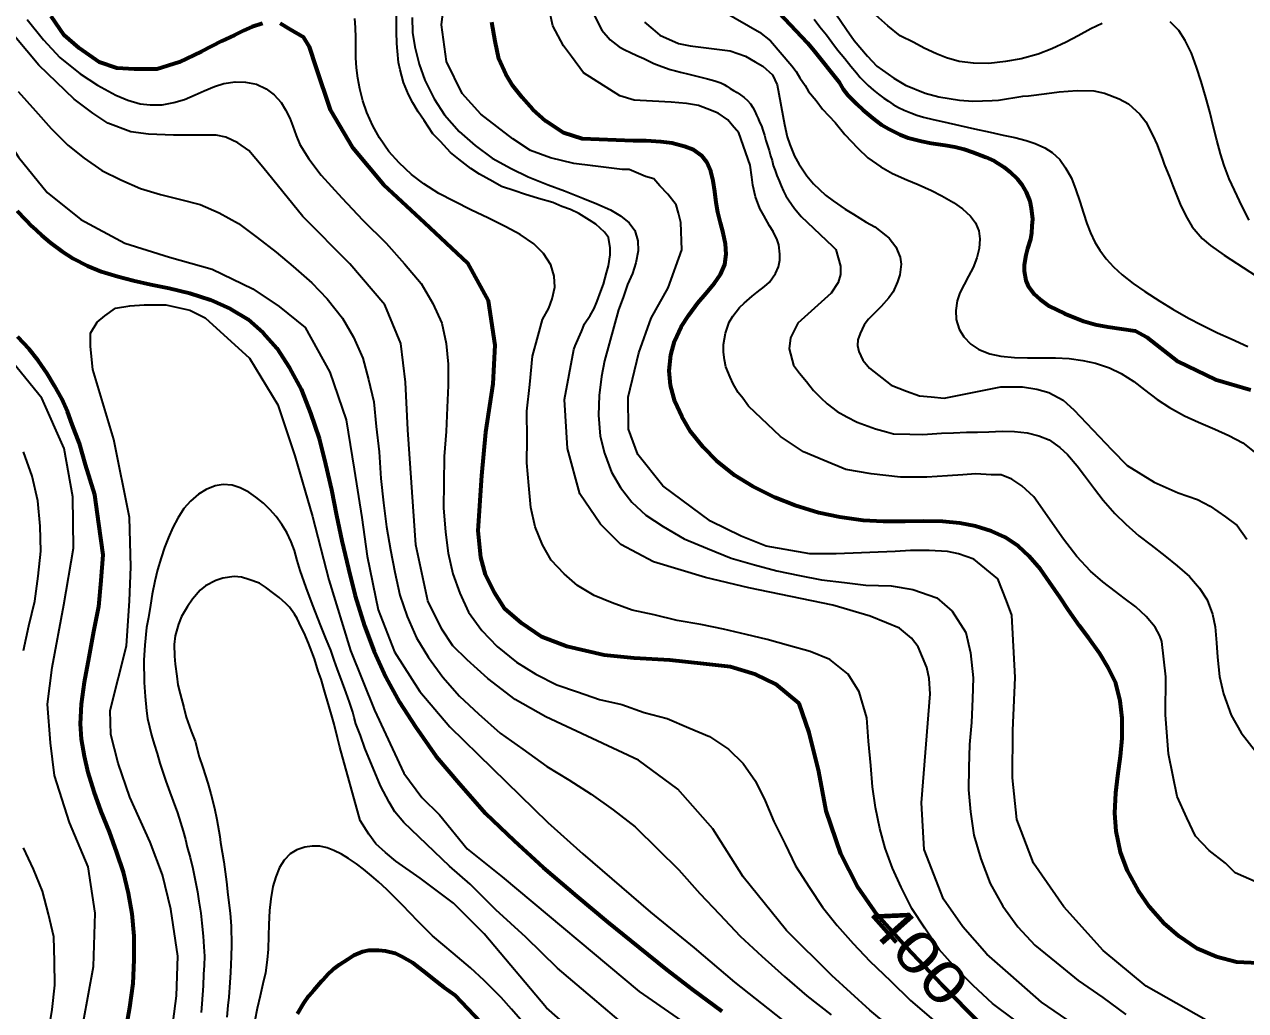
# Model space of a CAD drawing. Header units: metres. Extents: x 552626 to 559174, y 1843804 to 1852371.
# Drawn here: x 556534 to 557042, y 1845491 to 1845901 of the extents above; entities that cross this region are included whole.
import ezdxf
from ezdxf.enums import TextEntityAlignment as Align

# ---------------------------------------------------------------- set-up
doc = ezdxf.new("R2010")
doc.units = ezdxf.units.M
doc.header["$LTSCALE"] = 6.8
doc.layers.add('1', color=7, linetype='Continuous', lineweight=25)
doc.layers.add('2', color=7, linetype='Continuous', lineweight=53)
doc.layers.add('4', color=7, linetype='Continuous')

msp = doc.modelspace()

# ---------------------------------------------------------------- linework, layer by layer
at = {"layer": '1'}
for points in [[(557033.53, 1845482.4), (557000.21, 1845501.23), (556982.37, 1845516.11), (556966.06, 1845534.26), (556953.41, 1845552.39), (556946.48, 1845570.44), (556944.7, 1845587.86), (556944.8, 1845607.4), (556945.81, 1845629.53), (556944.5, 1845655.42), (556942.24, 1845661.34), (556940.42, 1845665.89), (556938.61, 1845670.44), (556928.63, 1845678.62), (556922.28, 1845680.9), (556917.74, 1845681.81), (556910.03, 1845682.26), (556902.32, 1845682.26), (556895.97, 1845681.81), (556871.47, 1845680.9), (556860.59, 1845680.9), (556842.44, 1845684.08), (556832.01, 1845688.18), (556819.2, 1845694.39), (556799.46, 1845709.03), (556789.07, 1845722.03), (556785.16, 1845732.58), (556785.11, 1845745.91), (556789.53, 1845764.37), (556794.6, 1845778.73), (556801.73, 1845791.32), (556807.41, 1845807.08), (556806.97, 1845818.44), (556805.99, 1845822.35), (556805.02, 1845825.78), (556801.6, 1845830.19), (556798.18, 1845833.61), (556795.74, 1845836.55), (556792.33, 1845837.53), (556785.5, 1845840.46), (556782.57, 1845840.46), (556770.37, 1845841.93), (556762.56, 1845842.91), (556752.8, 1845845.36), (556744.5, 1845848.29), (556737.18, 1845853.19), (556723.84, 1845863.44), (556716.12, 1845872.02), (556709.66, 1845885.33), (556707.57, 1845900.56), (556709.56, 1845918.01)], [(556487.51, 1845906.6), (556498.73, 1845894.29), (556510.54, 1845877.43), (556520.97, 1845862.16), (556531.89, 1845845.63), (556543.71, 1845830.96), (556557.79, 1845819.7), (556575.97, 1845809.8), (556594.61, 1845803.99), (556612.24, 1845799.12)], [(556759.85, 1845724.57), (556758.61, 1845745), (556762.48, 1845765.77), (556763.12, 1845767.28), (556765.63, 1845773.19), (556766.95, 1845776.4), (556769.27, 1845779.83), (556770.9, 1845782.79), (556772.23, 1845785.82), (556773.72, 1845789.9), (556774.87, 1845792.9), (556776.1, 1845797.52), (556776.87, 1845800.47), (556777.64, 1845804.95), (556777.64, 1845807.99), (556776.91, 1845812.27), (556775.21, 1845814.44), (556771.67, 1845817.7), (556768.97, 1845819.46), (556764.64, 1845822.15), (556761.09, 1845823.9), (556757.51, 1845825.16), (556753.8, 1845826.69), (556747.88, 1845828.42), (556742.03, 1845830.26), (556737.97, 1845831.56), (556732.5, 1845833.44), (556728.83, 1845835.46), (556723.3, 1845838.57), (556719.68, 1845840.87), (556714.73, 1845844.72), (556711.33, 1845847.53), (556707.06, 1845852.04), (556703.99, 1845855.27), (556700.35, 1845860.81), (556697.9, 1845864.4), (556695.62, 1845868.2), (556693.86, 1845871.6), (556691.81, 1845876.57), (556690.3, 1845881.81), (556689.63, 1845884.86), (556689.32, 1845889.67), (556689.02, 1845892.78), (556688.89, 1845897.61), (556688.89, 1845900.65), (556688.81, 1845905.11)], [(556828.31, 1845858.83), (556826.5, 1845861.1), (556822.42, 1845863.83), (556817.89, 1845865.65), (556814.26, 1845867.01), (556809.27, 1845867.92), (556802.93, 1845868.38), (556795.22, 1845868.83), (556787.51, 1845869.29), (556781.62, 1845871.11), (556766.46, 1845880.6), (556761.58, 1845887.45), (556758.16, 1845891.85), (556753.77, 1845900.17), (556752.31, 1845907.03)], [(556770.77, 1845904.83), (556774.2, 1845898.36), (556777.55, 1845894.28), (556781.28, 1845891.4), (556783.65, 1845890.12), (556786.05, 1845889), (556788.66, 1845887.75), (556791.53, 1845886.53), (556795.76, 1845884.55), (556799.09, 1845883.27), (556802.47, 1845881.98), (556804.72, 1845881.38)], [(556824.9, 1845905.9), (556839.65, 1845897.47), (556844.18, 1845893.84), (556853.07, 1845883.51), (556854.85, 1845881.16), (556856.44, 1845878.59), (556858.61, 1845875.34), (556859.96, 1845872.82), (556863.11, 1845869.08), (556865.83, 1845865.55), (556871, 1845860.03), (556875.1, 1845855.01), (556880.5, 1845849.33), (556884.58, 1845845.34), (556890.03, 1845841.5), (556894.9, 1845838.82), (556900.77, 1845836.13), (556905.46, 1845834.21), (556911.03, 1845831.74), (556915.42, 1845829.53), (556920.27, 1845826.69), (556923.88, 1845824.14), (556927.2, 1845821.13), (556929.3, 1845818.37), (556930.73, 1845814.96), (556931.17, 1845811.66), (556930.86, 1845807.63), (556929.85, 1845803.8), (556928.31, 1845799.72), (556926.46, 1845796.11), (556924.62, 1845792.7), (556922.9, 1845789.22), (556921.75, 1845785.86), (556921.18, 1845781.83), (556921.37, 1845778.17), (556922.57, 1845774.14), (556924.46, 1845770.99), (556927.47, 1845767.88), (556930.78, 1845765.7), (556935.28, 1845763.92), (556939.84, 1845762.91), (556945.56, 1845762.38), (556951.01, 1845762.22), (556956.99, 1845762.29), (556962.64, 1845762.21), (556968.2, 1845761.97), (556973.97, 1845761.19)], [(556871.35, 1845905.05), (556875.78, 1845898.56), (556878.91, 1845894.1), (556884.48, 1845887.57), (556888.33, 1845883.39), (556895.43, 1845878.38), (556900.27, 1845875.47), (556908.38, 1845872.21), (556914.09, 1845870.64), (556922.64, 1845869.24), (556928.29, 1845868.9), (556936.25, 1845869.13), (556938.9, 1845869.27), (556948.97, 1845870.92), (556951.32, 1845871.12), (556959, 1845872.08), (556964.06, 1845872.71), (556971.6, 1845873.27), (556978.56, 1845873.1), (556982.95, 1845872.22), (556989.05, 1845869.85), (556992.83, 1845867.75), (556997.65, 1845863.5), (557000.05, 1845860.29), (557003.04, 1845854.57), (557004.77, 1845850.7), (557007.04, 1845844.7), (557007.67, 1845842.69), (557010, 1845836.99), (557011.36, 1845833.74), (557013.31, 1845828.84), (557014.69, 1845825.4), (557017.24, 1845820.2), (557019.4, 1845816.67), (557023.53, 1845811.77), (557026.92, 1845808.96), (557032.57, 1845804.91), (557053.91, 1845791.03)], [(556981.94, 1845901.15), (556977.31, 1845898.85), (556971.94, 1845895.96), (556967.06, 1845893.37), (556961.03, 1845890.57), (556955.31, 1845888.43), (556948.26, 1845886.46), (556941.84, 1845885.26), (556934.83, 1845884.49), (556928.53, 1845884.6), (556922.61, 1845885.35), (556917.28, 1845886.85), (556913.21, 1845888.56), (556907.96, 1845890.86), (556903.73, 1845893.18), (556898, 1845896.03), (556892.9, 1845900.17), (556887.91, 1845904.5)], [(556911.58, 1845469.58), (556885.41, 1845491.24), (556869.7, 1845505.73), (556850.81, 1845524.39), (556832.8, 1845546.68), (556820.26, 1845566.67), (556805.75, 1845583.11), (556789.37, 1845595.13), (556750.82, 1845613.12), (556738.12, 1845620.4), (556726.78, 1845629.04), (556718.16, 1845636.77), (556712.26, 1845642.69), (556707.73, 1845649.51), (556701.83, 1845661.34), (556696.84, 1845684.54), (556693.56, 1845732.32), (556692.62, 1845752.13), (556690.7, 1845768.17), (556684.01, 1845784.31), (556669.48, 1845801.23), (556649.99, 1845820.92), (556633.38, 1845841.49), (556627.48, 1845848.38), (556622.95, 1845851.56), (556617.96, 1845853.83), (556613.88, 1845854.74), (556607.54, 1845854.74), (556603.46, 1845854.74), (556596.2, 1845854.74), (556585.77, 1845855.2), (556578.52, 1845856.1), (556569, 1845859.74), (556562.65, 1845863.83), (556554.95, 1845869.74), (556540.21, 1845883.8), (556526.07, 1845900.82)], [(556535.49, 1845902.73), (556542.16, 1845894.26), (556548.99, 1845887.02), (556557.4, 1845880.26), (556564.7, 1845875.43), (556572.2, 1845871.34), (556577.2, 1845869.21), (556582.36, 1845867.72), (556586.49, 1845867.32), (556591.47, 1845867.35), (556596.33, 1845868.22), (556600.85, 1845869.54), (556605.21, 1845871.42), (556608.93, 1845873.16), (556613.27, 1845874.91), (556617.14, 1845876.12), (556621.79, 1845876.89), (556626.11, 1845876.77), (556630.65, 1845875.92), (556634.71, 1845873.94), (556638.08, 1845871.47), (556640.89, 1845868.32), (556642.79, 1845865.27), (556644.51, 1845861.76), (556645.82, 1845858.44), (556647.2, 1845854.61), (556648.63, 1845850.88), (556652.39, 1845844.93), (556657.61, 1845838.1), (556666.18, 1845828.67), (556674.87, 1845819.41), (556684.5, 1845809.82), (556692.17, 1845801.34), (556699.05, 1845793.17), (556703.96, 1845784.87), (556707.67, 1845776.61), (556709.5, 1845768.22), (556710.29, 1845759.66), (556710.37, 1845750.8), (556709.9, 1845741.62), (556709.43, 1845731.63), (556708.69, 1845721.2), (556708.49, 1845710.2), (556708.37, 1845699.94), (556709.13, 1845689.83), (556710.36, 1845681.08), (556712.24, 1845672.47), (556715.1, 1845664.49)], [(556764.07, 1845667.71), (556758.45, 1845672.49), (556753.08, 1845678.23), (556749.45, 1845684.59), (556746.45, 1845692), (556744.69, 1845700.1), (556743.82, 1845709.22), (556743.01, 1845718.63), (556743.13, 1845728.48), (556742.93, 1845740.07), (556744.2, 1845751.21), (556745.29, 1845762.92), (556747.68, 1845771.53), (556749.55, 1845778.22), (556752.05, 1845782.92), (556753.56, 1845786.78), (556754.64, 1845791.57), (556754.35, 1845796.09), (556752.93, 1845800.91), (556749.87, 1845805.52), (556745.84, 1845809.57), (556740.16, 1845813.51), (556734.19, 1845816.69), (556726.8, 1845820.35), (556719.96, 1845823.56), (556712.62, 1845827.24), (556706.43, 1845830.56), (556700.26, 1845834.46), (556695.09, 1845838.34), (556689.88, 1845843.18), (556685.72, 1845847.96), (556681.72, 1845853.57), (556678.99, 1845858.59), (556676.5, 1845864.18), (556674.91, 1845868.94), (556673.58, 1845873.99), (556672.76, 1845878.37), (556672.2, 1845882.72), (556671.99, 1845886.82), (556671.89, 1845891.04), (556671.94, 1845895.19), (556671.77, 1845899.46), (556671.48, 1845903.14)], [(556695.31, 1845903.58), (556695.55, 1845897.34), (556696.39, 1845891.43), (556698.2, 1845884.2), (556700.57, 1845877.52), (556704.45, 1845869.8), (556708.79, 1845863.19), (556714.83, 1845856.19), (556721.45, 1845850.42), (556728.6, 1845845.18), (556736.52, 1845840.82), (556743.59, 1845837.46), (556751.87, 1845834.14), (556758.63, 1845831.59), (556766.22, 1845828.61), (556772.06, 1845826.24), (556777.72, 1845823.64), (556781.88, 1845821.28), (556785.52, 1845818.26), (556787.8, 1845815.08), (556789.1, 1845810.86), (556789.25, 1845806.66), (556788.32, 1845801.67), (556786.87, 1845797.31), (556784.81, 1845792.67), (556782.97, 1845787.29), (556781.09, 1845782.14), (556775.26, 1845761.01), (556773.94, 1845754.47), (556772.98, 1845746.53), (556772.73, 1845738.46), (556773.38, 1845729.77), (556775.29, 1845722.59), (556778.17, 1845714.74), (556781.92, 1845708.41), (556786.63, 1845702.33), (556792.39, 1845696.96), (556799.67, 1845692.22), (556808.35, 1845687.11), (556818, 1845683.02)], [(556791.84, 1845901.64), (556795.26, 1845898.71), (556798.18, 1845896.26), (556805.99, 1845892.83), (556810.87, 1845891.85), (556827.41, 1845889.75), (556833.75, 1845887.47), (556837.84, 1845885.2), (556841.01, 1845883.38), (556845.09, 1845879.74), (556846.9, 1845875.65), (556850, 1845859.09), (556851.11, 1845854), (556852.18, 1845850.81), (556854.21, 1845846.02), (556855.94, 1845842.81), (556859.32, 1845837.81), (556862.02, 1845834.54), (556866.98, 1845829.83), (556870.22, 1845827.48), (556875.24, 1845823.92), (556878.72, 1845821.88), (556883.9, 1845818.54), (556887.47, 1845816.61), (556892.11, 1845813), (556893.48, 1845811.94)], [(556862.27, 1845902.85), (556864.73, 1845899.68), (556867.48, 1845896.38), (556869.6, 1845893.41)], [(557043.03, 1845819.38), (557040.08, 1845825.09), (557036.89, 1845831.93), (557034.73, 1845836.65), (557032.58, 1845842.09), (557031.07, 1845846.92), (557029.53, 1845852.68), (557028.25, 1845857.98), (557026.62, 1845864.42), (557024.99, 1845870.36), (557023.05, 1845876.96), (557021.08, 1845882.99), (557019, 1845888.75), (557016.44, 1845894), (557013.78, 1845898.17), (557010.15, 1845901.76)], [(556869.6, 1845893.41), (556872.06, 1845890.21), (556875.07, 1845886.5), (556877.6, 1845883.37), (556879.88, 1845880.6), (556881.41, 1845878.71), (556883.1, 1845876.98), (556884.81, 1845875.3), (556887.02, 1845873.46), (556889.08, 1845871.8), (556891.27, 1845870.14), (556893.16, 1845868.79), (556895.15, 1845867.48), (556897.41, 1845866.26), (556899.71, 1845865.11), (556902.45, 1845864), (556905.03, 1845863.04), (556907.71, 1845862.22), (556911.7, 1845861.24), (556916.15, 1845860.22), (556922.78, 1845858.73), (556928.88, 1845857.35), (556935.4, 1845855.91), (556940.87, 1845854.73), (556945.62, 1845853.71), (556950.36, 1845852.5), (556954.17, 1845851.25), (556958.12, 1845849.42), (556961.18, 1845847.49), (556964.33, 1845844.59), (556966.79, 1845841.13), (556969.15, 1845836.9), (556971.04, 1845831.98), (556972.68, 1845827.21), (556974.16, 1845822.35), (556975.63, 1845818.09), (556977.15, 1845814.15), (556978.97, 1845810.34), (556981.02, 1845806.92), (556983.56, 1845803.42), (556986.7, 1845799.97), (556990.25, 1845796.76), (556994.89, 1845793.1), (556999.7, 1845789.78), (557005.86, 1845785.75), (557011.3, 1845782.44), (557017.87, 1845778.69), (557023.22, 1845775.91), (557029.85, 1845772.67), (557035.55, 1845770.09), (557042.45, 1845766.92)], [(556804.72, 1845881.38), (556806.83, 1845880.82), (556810.26, 1845880.01), (556813.58, 1845879.21), (556818.09, 1845878.16), (556821.04, 1845877.31), (556823.59, 1845876.49), (556824.9, 1845875.78), (556826.04, 1845875.02), (556827.49, 1845874.17), (556828.89, 1845873.3), (556830.35, 1845872.39), (556831.79, 1845871.41), (556833.19, 1845870.35), (556834.6, 1845869.1), (556835.82, 1845867.79), (556836.88, 1845866.16), (556837.72, 1845864.63), (556838.41, 1845862.96), (556839.13, 1845861.6), (556839.69, 1845860.08), (556840.42, 1845858.66), (556840.96, 1845856.74), (556841.68, 1845854.74), (556842.29, 1845852.49), (556842.95, 1845850.39), (556843.59, 1845848.3), (556844.16, 1845846.18), (556844.83, 1845844.13), (556845.35, 1845842.06), (556846.18, 1845840.01), (556846.84, 1845837.95), (556847.82, 1845835.78), (556848.61, 1845833.63), (556849.64, 1845831.49), (556850.58, 1845829.56), (556851.64, 1845827.82), (556852.94, 1845826.01), (556854.17, 1845824.31), (556855.72, 1845822.49), (556856.87, 1845820.96), (556869.91, 1845808.65), (556871.38, 1845807.18), (556873.33, 1845800.33), (556873.33, 1845796.9), (556872.35, 1845793.48), (556869.42, 1845789.07), (556855.56, 1845776.69), (556852.46, 1845770.58), (556851.89, 1845765.96), (556853.77, 1845759.13), (556856.29, 1845755.84), (556859.14, 1845752.38), (556860.52, 1845750.58), (556862, 1845748.63), (556865.05, 1845745.66), (556867.77, 1845743.09), (556871.87, 1845739.95), (556875.95, 1845737.7), (556880.16, 1845735.55), (556884.7, 1845733.91), (556887.76, 1845732.7), (556892.32, 1845731.48), (556895.35, 1845730.71), (556902.1, 1845730.49)], [(556531.75, 1845872.82), (556538.86, 1845864.78), (556545.38, 1845857.44), (556552.28, 1845850.59), (556559.09, 1845845.18), (556566.42, 1845840.09), (556574.35, 1845836.23), (556582.5, 1845832.59), (556590.88, 1845830.07), (556599.14, 1845827.96), (556607.23, 1845825.91), (556615.25, 1845822.4), (556623.2, 1845818.01), (556630.91, 1845812.17), (556638.8, 1845806.13), (556645.95, 1845800.13), (556653.64, 1845793.41), (556660.06, 1845786.75), (556666.42, 1845778.67), (556670.97, 1845770.77), (556674.87, 1845762.14)], [(557017.14, 1845571.24), (557013.13, 1845580.08), (557009.49, 1845597.78), (557008.21, 1845613.94), (557008.42, 1845629.81), (557006.71, 1845644.36), (557005.91, 1845646.77), (557003.91, 1845650.39), (557000.3, 1845654.8), (556995.9, 1845658.82), (556991.09, 1845662.44), (556987.48, 1845665.25), (556982.28, 1845669.27), (556977.07, 1845673.69), (556971.46, 1845679.71), (556965.85, 1845686.94), (556953.57, 1845704.56), (556948.58, 1845709.1), (556944.5, 1845711.83), (556939.96, 1845713.65), (556935.88, 1845713.65), (556929.53, 1845714.11), (556924.09, 1845713.65), (556917.74, 1845713.2), (556909.12, 1845712.74), (556898.23, 1845712.74), (556885.99, 1845714.11), (556875.55, 1845715.93), (556866.48, 1845719.57), (556857.86, 1845723.21), (556848.34, 1845729.57), (556835.05, 1845742.22), (556832.65, 1845745.44), (556830.82, 1845747.87), (556828.75, 1845751.51), (556827.46, 1845754.21), (556825.69, 1845758.46), (556825.13, 1845761.43), (556824.73, 1845764.61), (556824.71, 1845767.84), (556825.46, 1845772.5), (556827.08, 1845776.99), (556828.57, 1845779.55), (556831.35, 1845783.14), (556833.31, 1845785), (556836.56, 1845787.88), (556838.65, 1845789.47), (556841.68, 1845791.85), (556843.74, 1845793.63), (556846.23, 1845797.27), (556847.51, 1845800), (556848.01, 1845802.82), (556848.08, 1845805.3), (556847.59, 1845809.23), (556846.95, 1845811.25), (556845.28, 1845814.75), (556843.75, 1845817.12), (556841.41, 1845821.3), (556839.7, 1845824.32), (556837.97, 1845829.05), (556836.88, 1845833.96), (556836.38, 1845837.22), (556835.74, 1845842.28), (556831.03, 1845855.65), (556828.31, 1845858.83)], [(556558.79, 1845486.69), (556562.98, 1845509.39), (556563.71, 1845531.66), (556560.78, 1845550.82), (556553.06, 1845569.26), (556546.79, 1845588.75), (556545.08, 1845602.36), (556543.82, 1845618.43), (556545.78, 1845633.64), (556550.7, 1845659.68), (556554.62, 1845683.23), (556554.33, 1845704.48), (556550.75, 1845724.63), (556541.57, 1845745.52), (556529.52, 1845760.28), (556512.26, 1845775.1), (556478.4, 1845806.15), (556473.75, 1845810.61), (556470.63, 1845813.55)], [(556893.48, 1845811.94), (556896.22, 1845808.28), (556897.99, 1845804.03), (556898.44, 1845801.14), (556897.86, 1845796.69), (556896.98, 1845793.83), (556895.12, 1845789.69), (556893.34, 1845787.19), (556890.18, 1845783.56), (556888.06, 1845781.49), (556884.94, 1845778.34), (556883.05, 1845775.91), (556881.42, 1845772.28), (556880.41, 1845769.68), (556880.32, 1845767.39), (556880.91, 1845764.9), (556882.61, 1845761.21), (556885.31, 1845757.93), (556894.32, 1845750.9), (556900.66, 1845748.45), (556906.03, 1845746.49), (556910.91, 1845746), (556916.28, 1845745.51), (556939.85, 1845750.17), (556948.91, 1845750.17), (556954.81, 1845749.26), (556959.79, 1845747.9), (556965.69, 1845744.71), (556970.22, 1845740.62), (556985.97, 1845724.05), (556992.3, 1845717.48), (557003.52, 1845710.65), (557013.53, 1845706.23), (557021.54, 1845703.42), (557026.75, 1845700.61), (557033.16, 1845696.19), (557037.97, 1845692.57), (557041.98, 1845686.95)], [(556612.24, 1845799.12), (556629.11, 1845790.94), (556640.07, 1845783.51), (556650.97, 1845774.8), (556661.21, 1845756.29), (556667.92, 1845736.45), (556671.27, 1845716.02), (556674.46, 1845695.87), (556676.59, 1845679.9), (556681.19, 1845657.64), (556687.95, 1845640.19), (556698.52, 1845623.61), (556711, 1845608.98), (556728.6, 1845591.79), (556751.7, 1845569.29), (556766.22, 1845556.29), (556794.29, 1845532.04), (556812.47, 1845517.21), (556829.22, 1845502.94), (556849, 1845487.25)], [(556567.64, 1845779.73), (556572.17, 1845782.91), (556578.07, 1845783.82), (556583.96, 1845784.27), (556593.03, 1845784.27), (556603, 1845782), (556609.35, 1845778.82), (556627.78, 1845762.04), (556639.5, 1845742.67), (556646.65, 1845721.57), (556653.94, 1845696.36), (556660.75, 1845670.05), (556669.71, 1845640.7), (556679.69, 1845615.94), (556691.82, 1845589.72), (556699.43, 1845579.67), (556706.64, 1845572.44), (556718.26, 1845558.38), (556732.68, 1845546.73), (556789.69, 1845499.07), (556819.45, 1845478.38)], [(556594.68, 1845475.9), (556597.45, 1845497.2), (556598.02, 1845513.76), (556595.13, 1845533.31), (556591.64, 1845547.55), (556586.48, 1845561.04), (556578.02, 1845579.83), (556573.24, 1845593.91), (556570.15, 1845605.79), (556569.84, 1845615.71), (556576.63, 1845642.68), (556578, 1845661.33), (556578.45, 1845675.43), (556578, 1845695.9), (556571.4, 1845728.36), (556562.65, 1845757.45), (556561.75, 1845767), (556561.75, 1845772.45), (556564.47, 1845777), (556567.64, 1845779.73)], [(556674.87, 1845762.14), (556677.23, 1845753.27), (556679.43, 1845743.93), (556680.41, 1845733.75), (556681.71, 1845723.17), (556682.32, 1845712.19), (556683.47, 1845702.05), (556684.7, 1845692.02), (556686.32, 1845682.56), (556688.13, 1845673.16), (556690.27, 1845663.71), (556693.27, 1845654.77), (556697.09, 1845645.94), (556702.09, 1845637.78), (556708.03, 1845629.64), (556715.04, 1845621.69), (556722.95, 1845614.36), (556731.87, 1845606.39), (556741.32, 1845599.77), (556751.25, 1845592.56), (556760.48, 1845587.02), (556769.65, 1845581.05), (556778.85, 1845574.57), (556787.93, 1845567.38), (556797.44, 1845558.21), (556806.12, 1845549.55), (556814.78, 1845539.73), (556822.96, 1845531.18), (556831.56, 1845522.07), (556840.59, 1845513.73), (556850.06, 1845505.27), (556859.26, 1845497.22), (556869.4, 1845489.36)], [(556973.97, 1845761.19), (556979.22, 1845760.04), (556984.98, 1845758.09), (556989.79, 1845755.73), (556995.05, 1845752.37), (556999.55, 1845748.96), (557004.85, 1845744.92), (557009.88, 1845741.58), (557016.15, 1845738.14), (557022, 1845735.5), (557028.82, 1845732.61), (557034.57, 1845730.03), (557040.39, 1845726.91), (557045.08, 1845723.18)], [(556902.1, 1845730.49), (556907.46, 1845730.4), (556915.23, 1845730.96), (556920.14, 1845731.09), (556925.62, 1845731.37), (556930.19, 1845731.36), (556934.86, 1845731.5), (556940.39, 1845731.74), (556945.48, 1845731.66), (556950.74, 1845731.15), (556955.7, 1845729.82), (556959.9, 1845728.13), (556964.34, 1845725.02), (556967.55, 1845722.09), (556971.61, 1845717.36), (556974.66, 1845713.36), (556978.78, 1845707.77), (556982.42, 1845703.14), (556987.17, 1845697.64), (556991.72, 1845693.15), (556997.23, 1845688.33), (557002.25, 1845684.4), (557008.04, 1845680.01), (557013.15, 1845675.9), (557018.29, 1845671.37), (557022.44, 1845666.57), (557025.61, 1845661.68), (557027.77, 1845655.84), (557028.85, 1845650.58), (557029.49, 1845643.84), (557029.89, 1845637.91), (557030.74, 1845629.92), (557032.36, 1845622.7), (557035.51, 1845613.84), (557039.67, 1845606.44), (557045.71, 1845598.91)], [(556533.84, 1845640.69), (556536.12, 1845650.92), (556538.65, 1845661.22), (556539.98, 1845671.59), (556541.05, 1845682.01), (556540.79, 1845692.28), (556539.83, 1845702.88), (556537.51, 1845713.16), (556533.92, 1845723.26)], [(556985.31, 1845475.12), (556956.8, 1845494.62), (556943.95, 1845505.89), (556933.99, 1845514.59), (556924.03, 1845525.87), (556916, 1845537.46), (556908.04, 1845558.1), (556906.94, 1845577.4), (556910.48, 1845622.67), (556910.03, 1845629.04), (556909.12, 1845633.59), (556905.49, 1845642.23), (556902.77, 1845645.87), (556897.78, 1845649.96), (556892.34, 1845652.24), (556885.53, 1845654.97), (556870.11, 1845659.52), (556835.21, 1845666.7), (556817.24, 1845671.05), (556795.66, 1845677.58), (556781.96, 1845684.71), (556773.64, 1845693.21), (556765.06, 1845705.82), (556759.85, 1845724.57)], [(556755.78, 1845508.76), (556742.55, 1845521.66), (556730.13, 1845532.91), (556719.5, 1845543.63), (556710.92, 1845551.1), (556691.82, 1845569.23), (556688.21, 1845573.65), (556685.81, 1845577.66), (556682.21, 1845584.49), (556675.75, 1845600.16), (556673.85, 1845605.35), (556671.94, 1845610.25), (556671.31, 1845612.86), (556670.7, 1845615.08), (556669.28, 1845619.21), (556667.91, 1845623.14), (556665.79, 1845628.78), (556664.37, 1845632.76), (556662.94, 1845636.65), (556662.25, 1845638.76), (556661.51, 1845640.76), (556659.68, 1845645.41), (556657.46, 1845650.99), (556653.99, 1845659.78), (556651.34, 1845666.84), (556648.84, 1845673.98), (556647.6, 1845678.13), (556646.41, 1845682.25), (556645.14, 1845685.78), (556643.31, 1845689.76), (556641.25, 1845693.05), (556638.81, 1845696.38), (556636.24, 1845699.19), (556633.56, 1845701.84), (556630.48, 1845704.34), (556627.48, 1845706.45), (556623.86, 1845708.31), (556620.62, 1845709.36), (556616.85, 1845709.65), (556613.55, 1845709.13), (556609.8, 1845707.6), (556606.6, 1845705.66), (556603.24, 1845702.68), (556600.57, 1845699.6), (556597.96, 1845695.59), (556595.99, 1845691.8), (556594.12, 1845687.65), (556592.54, 1845683.48), (556591.06, 1845679.23), (556589.62, 1845674.22), (556588.46, 1845669.52), (556587.4, 1845664.1), (556586.62, 1845659.52), (556585.79, 1845654.43), (556584.99, 1845650.25), (556584.32, 1845642.88), (556583.95, 1845636.64), (556584.06, 1845627.44), (556584.41, 1845621.59), (556584.97, 1845615.63), (556585.48, 1845612.38), (556586.22, 1845608.94), (556587.07, 1845605.47), (556588.12, 1845601.79), (556589.36, 1845597.9)], [(556818, 1845683.02), (556827.8, 1845679.02), (556837.51, 1845676.21), (556846.76, 1845673.83), (556856.23, 1845671.79), (556865.33, 1845670.08), (556874.93, 1845668.99), (556883.85, 1845667.83), (556894.37, 1845667.57), (556903.29, 1845666.01), (556913.32, 1845662.6), (556919.65, 1845657.03), (556925.28, 1845648.23), (556927.32, 1845639.66), (556928.42, 1845629.3), (556928.16, 1845620.57), (556927.64, 1845610.78), (556926.91, 1845601.58), (556926.64, 1845592.03), (556926.44, 1845582.82), (556927.29, 1845573.64), (556928.66, 1845563.92), (556931.59, 1845554.17), (556935.43, 1845543.86), (556940.69, 1845534.47), (556946.94, 1845525.88), (556954.04, 1845518.27), (556962.84, 1845511.15), (556971.94, 1845503.65), (556982.17, 1845496.61), (556991.74, 1845489.55)], [(556640.05, 1845662.67), (556637.95, 1845664.31), (556634.47, 1845667.02), (556631.99, 1845668.61), (556627.5, 1845670.23), (556624.45, 1845671.09), (556621.46, 1845671.38), (556616.7, 1845670.69), (556613.77, 1845669.75), (556609.57, 1845667.61), (556607.24, 1845665.7), (556604.08, 1845662.07), (556602, 1845658.96), (556599.57, 1845654.75), (556598.35, 1845651.65), (556596.95, 1845646.81), (556596.54, 1845643.24), (556596.59, 1845638.3), (556596.91, 1845635.01), (556597.62, 1845630.06), (556597.99, 1845626.4), (556599.02, 1845622.72), (556600.5, 1845617.01), (556601.47, 1845613.04), (556603.53, 1845607.21), (556605.19, 1845603.04), (556606.87, 1845596.5), (556608.37, 1845592.12), (556610.42, 1845585.63), (556611.73, 1845581.22), (556613.25, 1845575.14), (556614.21, 1845570.5), (556615.48, 1845563.43), (556615.7, 1845560.89), (556617.09, 1845552.88), (556618.22, 1845544.56), (556618.8, 1845539.21), (556619.76, 1845531.53), (556620.15, 1845526.16), (556620.25, 1845518.46), (556620.2, 1845513.61), (556619.89, 1845506.91), (556619.56, 1845502.78), (556619.18, 1845496.64), (556618.85, 1845493.18), (556618.4, 1845488.46)], [(556945.7, 1845487.2), (556936.42, 1845494.13), (556928.36, 1845501.51), (556921.11, 1845508.75), (556914.21, 1845516.52), (556908.33, 1845525.32), (556902.85, 1845533.52), (556898.47, 1845542.45), (556894.86, 1845550.27), (556891.86, 1845558.62), (556889.66, 1845566.79), (556887.84, 1845575.42), (556886.51, 1845584.12), (556885.84, 1845592.86), (556884.94, 1845603.01), (556884.22, 1845612.78), (556881.03, 1845623.48), (556876.4, 1845630.88), (556868.81, 1845637), (556860.6, 1845640.22), (556851.61, 1845642.75), (556842.86, 1845645.28), (556834.06, 1845647.4), (556824.73, 1845649.53), (556815.24, 1845651.51), (556805.36, 1845653.18), (556795.9, 1845655.51), (556786.76, 1845657.47), (556778.39, 1845660.5), (556770.93, 1845663.48), (556764.07, 1845667.71)], [(556776.51, 1845469.92), (556751.11, 1845492.31), (556725.32, 1845522.96), (556712.52, 1845535.8), (556698.69, 1845546.07), (556688.62, 1845553.16), (556684.21, 1845556.77), (556680.2, 1845560.39), (556677.4, 1845564.41), (556673.79, 1845570.03), (556665.33, 1845600.59), (556664.38, 1845604.37), (556662.91, 1845610.08), (556661.85, 1845613.94), (556660.19, 1845619.63), (556659.05, 1845623.39), (556657.52, 1845628.81), (556656.35, 1845632.09), (556654.75, 1845637.22), (556653.02, 1845641.94), (556652.33, 1845643.67), (556650.45, 1845648), (556649.21, 1845650.31), (556647.62, 1845653.92), (556646.53, 1845655.78), (556644.36, 1845658.65), (556642.84, 1845660.17), (556640.05, 1845662.67)], [(556715.1, 1845664.49), (556718.75, 1845656.64), (556724.35, 1845649.05), (556730.72, 1845642.32), (556738.7, 1845635.85), (556746.75, 1845630.91), (556755.45, 1845626.44), (556764.09, 1845623.46), (556773.17, 1845620.34), (556782.45, 1845618.23), (556791.71, 1845614.94), (556801.25, 1845612.45), (556810.27, 1845608.52), (556818.89, 1845604.9), (556826.69, 1845599.66), (556832.88, 1845593.7), (556838, 1845586.43), (556841.94, 1845578.24), (556845.55, 1845569.65), (556850.23, 1845560.25), (556854.62, 1845551.25), (556860.43, 1845542.27), (556865.84, 1845534.13), (556871.86, 1845526.51), (556878.59, 1845518.96), (556885.41, 1845511.67), (556894.03, 1845503.47), (556902.33, 1845495.38), (556911.89, 1845487.1)], [(556589.36, 1845597.9), (556590.56, 1845593.93), (556591.93, 1845589.79), (556593, 1845586.43), (556594.68, 1845581.88), (556596.02, 1845578.16), (556597.92, 1845573.23), (556599.17, 1845569.31), (556600.29, 1845565.66), (556601.15, 1845562.25), (556601.92, 1845559.06), (556603.12, 1845554.65), (556604.18, 1845550.1), (556605.26, 1845545.29), (556606.18, 1845540.47), (556606.77, 1845536.61), (556607.54, 1845531.62), (556607.99, 1845527.37), (556608.58, 1845521.98), (556608.84, 1845517.66), (556609.03, 1845513.67), (556608.91, 1845509.79), (556608.74, 1845506.25), (556608.5, 1845501.39), (556608.28, 1845497.72), (556608.03, 1845493.99), (556607.64, 1845490.31)], [(557046.38, 1845544.33), (557037.17, 1845548.34), (557033.16, 1845552.36), (557026.35, 1845557.58), (557020.74, 1845563.61), (557017.14, 1845571.24)], [(556741.25, 1845486.27), (556736.55, 1845491.71), (556732.31, 1845496.53), (556725.22, 1845503.63), (556719.53, 1845508.88), (556712.32, 1845515.01), (556708.11, 1845518.55), (556703.84, 1845522.12), (556700.78, 1845525.28), (556697.74, 1845528.32), (556691.4, 1845534.89), (556687.9, 1845538.42), (556684.85, 1845541.38), (556681.4, 1845544.54), (556678.45, 1845547.11), (556675.07, 1845549.86), (556672.21, 1845552.05), (556668.87, 1845554.34), (556666.01, 1845556.08), (556662.82, 1845557.66), (556660.01, 1845558.72), (556656.94, 1845559.36), (556653.84, 1845559.47), (556650.7, 1845559.04), (556647.47, 1845557.89), (556644.74, 1845556.19), (556642.18, 1845553.54), (556640.31, 1845550.6), (556638.65, 1845546.66), (556637.52, 1845542.67), (556636.62, 1845537.57)], [(556544.34, 1845482.24), (556545.81, 1845491.65), (556546.99, 1845501.7), (556546.84, 1845511.54), (556546.49, 1845521.76), (556544.3, 1845531.16), (556541.81, 1845540.68), (556538.02, 1845549.81), (556533.89, 1845558.77)], [(556636.62, 1845537.57), (556636.12, 1845532.73), (556635.77, 1845526.93), (556635.72, 1845522.15), (556635.51, 1845516.64), (556635.18, 1845512.22), (556634.37, 1845506.8), (556633.35, 1845502.28), (556632.21, 1845497.29), (556631.02, 1845491.96), (556630, 1845487.03)], [(557045.29, 1845346.87), (557008.83, 1845371.6), (556996.6, 1845378.72), (556983.58, 1845385.11), (556969.2, 1845392.34), (556953.71, 1845398.83), (556938.66, 1845405), (556922.83, 1845411.12), (556907.73, 1845416.61), (556891.24, 1845423.09), (556875.31, 1845429.35), (556858.85, 1845436.77), (556843.57, 1845444.63), (556828.23, 1845453.62), (556813.15, 1845463.59), (556798.43, 1845474.04), (556783.95, 1845484.74), (556770.29, 1845496.4), (556755.78, 1845508.76)]]:
    msp.add_lwpolyline(points, dxfattribs=at)
at = {"layer": '2'}
for points in [[(556838.2, 1845915.84), (556859.58, 1845893.12), (556862.27, 1845889.7), (556872.76, 1845876.68), (556874.44, 1845873.85), (556876.37, 1845871.34), (556880.07, 1845867.62), (556882.56, 1845865.18), (556886.68, 1845861.8), (556890.26, 1845859.02), (556893.14, 1845857.29), (556897.97, 1845855.05), (556901.39, 1845853.57), (556906.88, 1845852.17), (556910.87, 1845851.44), (556916.77, 1845850.56), (556920.76, 1845849.83), (556924.58, 1845848.88), (556928.24, 1845847.72), (556933.64, 1845845.55), (556937.05, 1845844.08), (556941.19, 1845841.37), (556943.61, 1845839.49), (556946.84, 1845836.47), (556948.43, 1845834.39), (556950.37, 1845831.03), (556951.88, 1845827.32), (556952.52, 1845824.46), (556953, 1845819.86), (556952.71, 1845816.88), (556952.58, 1845814.11), (556952.14, 1845811.59), (556950.92, 1845807.64), (556950.31, 1845804.9), (556949.5, 1845800.81), (556949.53, 1845798.25), (556950.21, 1845794.35), (556951.26, 1845792.01), (556953.77, 1845788.72), (556956.02, 1845786.62), (556960, 1845783.7), (556966.37, 1845780.61), (556974.26, 1845777.51), (556979.09, 1845776.12), (556984.35, 1845775.07), (556995.72, 1845773.4), (557000.47, 1845770.87), (557013.32, 1845760.65), (557028.85, 1845753.27), (557043.51, 1845748.99)], [(556633.23, 1845901.15), (556628.83, 1845899.68), (556625.42, 1845898.22), (556621.51, 1845896.26), (556616.14, 1845893.81), (556607.85, 1845889.41), (556598.57, 1845885), (556589.3, 1845882.07), (556580.03, 1845882.07), (556572.71, 1845882.55), (556565.39, 1845885), (556557.09, 1845890.87), (556550.75, 1845896.26), (556545.38, 1845904.09)], [(556931.43, 1845485.57), (556915.39, 1845501.87), (556900.64, 1845517.4), (556888.43, 1845530.96), (556880.32, 1845542.65), (556873.39, 1845556.17), (556867.35, 1845574.16), (556864.26, 1845590.4), (556860.24, 1845606.66), (556856.08, 1845618.64), (556846.46, 1845626.68), (556838.05, 1845630.7), (556827.63, 1845633.91), (556816.41, 1845635.11), (556802.39, 1845636.72), (556787.57, 1845637.53), (556775.15, 1845638.73), (556759.53, 1845642.35), (556749.11, 1845646.36), (556740.7, 1845651.99), (556733.89, 1845658.01), (556729.48, 1845664.84), (556725.87, 1845672.08), (556723.87, 1845679.31), (556722.82, 1845690.41), (556724.34, 1845713.39), (556726.01, 1845731.33), (556729.02, 1845751.5), (556729.84, 1845767.44), (556727.05, 1845785.88), (556718.49, 1845801.53), (556700.63, 1845818.3), (556683.57, 1845834.06), (556670.79, 1845849.31), (556661.36, 1845865.24), (556655.49, 1845882.94), (556652.75, 1845891.36), (556650.31, 1845895.28), (556644.45, 1845898.71), (556640.55, 1845901.15)], [(556750.84, 1845860.53), (556745.48, 1845865.42), (556741.08, 1845870.32), (556737.18, 1845875.21), (556734.25, 1845880.11), (556731.32, 1845886.47), (556729.86, 1845893.81), (556728.39, 1845901.64)], [(556990.28, 1845604.23), (556990.32, 1845612.64), (556989.5, 1845619.84), (556987.62, 1845627.06), (556984.46, 1845633.61), (556980.98, 1845639.38), (556976.38, 1845645.77), (556972.61, 1845650.95), (556968.02, 1845657.42), (556964.46, 1845662.72), (556960.13, 1845669.13), (556956.34, 1845674.47), (556951.67, 1845679.9), (556947.25, 1845683.95), (556941.49, 1845687.7), (556935.96, 1845690.25), (556929.4, 1845692.39), (556922.8, 1845693.59), (556915.78, 1845694.31), (556907.86, 1845694.4), (556900.14, 1845694.32), (556891, 1845694.33), (556882.65, 1845694.74), (556872.94, 1845696.01), (556864.27, 1845697.89), (556854.5, 1845700.92), (556846.04, 1845704.24), (556836.89, 1845708.76), (556829.44, 1845713.34), (556821.91, 1845719.33), (556816.23, 1845725.13), (556811.02, 1845731.68), (556807.31, 1845737.91), (556804.43, 1845744.15), (556802.71, 1845750.75), (556802.13, 1845756.84), (556802.78, 1845763.54), (556804.38, 1845769.16), (556807.15, 1845775.14), (556810.21, 1845780.02), (556814.05, 1845785.03), (556817.48, 1845789.04), (556820.95, 1845793.26), (556823.44, 1845796.89), (556825.27, 1845801.05), (556825.77, 1845805.25), (556825.55, 1845809.64), (556824.49, 1845814.21), (556823.43, 1845818.27), (556822.35, 1845822.71), (556821.67, 1845826.79), (556821.07, 1845831.31), (556820.38, 1845835.78), (556819.45, 1845839.83), (556817.81, 1845843.52), (556815.63, 1845846.18), (556812.27, 1845848.56), (556808.49, 1845850.07), (556803.36, 1845851.36), (556798.64, 1845851.95), (556792.5, 1845852.31), (556787.14, 1845852.36), (556765.97, 1845853.19), (556758.16, 1845855.64), (556750.84, 1845860.53)], [(556531.34, 1845823.31), (556534.68, 1845819.68), (556537.53, 1845816.79), (556541.33, 1845813.21)], [(556541.33, 1845813.21), (556544.96, 1845810.14), (556549.8, 1845806.49), (556554.51, 1845803.45), (556560.44, 1845800.41), (556566.16, 1845798.13), (556573.1, 1845795.96), (556579.43, 1845794.36), (556586.85, 1845792.76), (556594.36, 1845791.17), (556603, 1845789.06), (556611.62, 1845786.37), (556619.94, 1845782.58), (556627.15, 1845778.34), (556633.45, 1845772.59), (556639.13, 1845766.27), (556644.39, 1845758.09), (556649.26, 1845749.19), (556653.09, 1845739.26), (556656.7, 1845728.67), (556659.29, 1845718.08), (556661.82, 1845707.4), (556663.98, 1845696.72), (556666.16, 1845686.23), (556668.87, 1845674.54), (556671.69, 1845663.4), (556675.53, 1845650.95), (556679.5, 1845640.29), (556684.4, 1845629.66), (556690.05, 1845619.23), (556696.76, 1845608.99), (556705.38, 1845596.63), (556715.06, 1845585.27), (556725.78, 1845573.01), (556737.72, 1845561.68), (556749.82, 1845550.55), (556763.76, 1845538.64), (556776.55, 1845527.94), (556789.48, 1845517.41), (556801.02, 1845508.26), (556811.76, 1845499.86), (556823.95, 1845490.82)], [(556577.58, 1845539.92), (556575.42, 1845548.62), (556572.68, 1845556.75), (556569.56, 1845565.32), (556566.21, 1845573.88), (556563.29, 1845581.94), (556560.8, 1845590.02), (556559.2, 1845596.76), (556558, 1845603.81), (556557.61, 1845610.19), (556558.01, 1845618.35), (556559.23, 1845627.47), (556561.15, 1845637.95), (556563.18, 1845648.62), (556565.18, 1845659.02), (556566.21, 1845669.73), (556566.93, 1845680.4), (556565.26, 1845693.29), (556563.5, 1845705.33), (556559.64, 1845717.8), (556557.14, 1845726.68), (556554.17, 1845734.55), (556552.17, 1845739.94), (556549.79, 1845745.16), (556546.84, 1845750.61), (556543.8, 1845755.7), (556539.96, 1845761.19), (556536.24, 1845765.85), (556531.46, 1845771)], [(557046.76, 1845510.81), (557037.84, 1845511.27), (557029.48, 1845513.52), (557021.34, 1845516.92), (557013.79, 1845522.06), (557007.69, 1845527.25), (557001.56, 1845534.24), (556996.98, 1845540.81), (556992.48, 1845549.24), (556989.62, 1845556.86), (556987.81, 1845565.61), (556987.28, 1845573.18), (556987.65, 1845581.51), (556988.48, 1845588.66), (556989.56, 1845596.85), (556990.28, 1845604.23)], [(556576.42, 1845483.02), (556578.03, 1845492.37), (556579.44, 1845502.35), (556579.94, 1845512.26), (556579.92, 1845522.06), (556579.01, 1845531.34), (556577.58, 1845539.92)], [(556647.71, 1845489.85), (556650.3, 1845494.26), (556652.41, 1845497.19), (556654.48, 1845499.64), (556657.8, 1845503.48), (556659.9, 1845505.74), (556662.96, 1845508.59), (556665.13, 1845510.29), (556668.56, 1845512.53), (556671.12, 1845514.09), (556674.73, 1845515.68), (556677.33, 1845516.19), (556681.41, 1845516.23), (556684.21, 1845515.91), (556688.33, 1845514.91), (556691.06, 1845513.63), (556695.47, 1845511.05), (556696.84, 1845509.98), (556701.16, 1845506.62)], [(556701.16, 1845506.62), (556704.11, 1845504.33), (556708.54, 1845500.89), (556713.15, 1845497.47), (556736.9, 1845472.57), (556749.63, 1845459.35), (556773.17, 1845437.34), (556801.73, 1845417.87), (556825.61, 1845407.23), (556849.38, 1845398.82), (556878.13, 1845390.16), (556908.07, 1845383.3), (556934.17, 1845376.9), (556964.75, 1845367.69), (556993.75, 1845353.95), (557018.13, 1845340.18), (557040.47, 1845323.4), (557066.8, 1845305.28)]]:
    msp.add_lwpolyline(points, dxfattribs=at)

# ---------------------------------------------------------------- texts
at = {"layer": '4', "width": 1.3}
msp.add_text('400', height=17, rotation=311.614, dxfattribs=at).set_placement((556898.99, 1845509.52), align=Align.CENTER)

doc.saveas('drawing.dxf')
